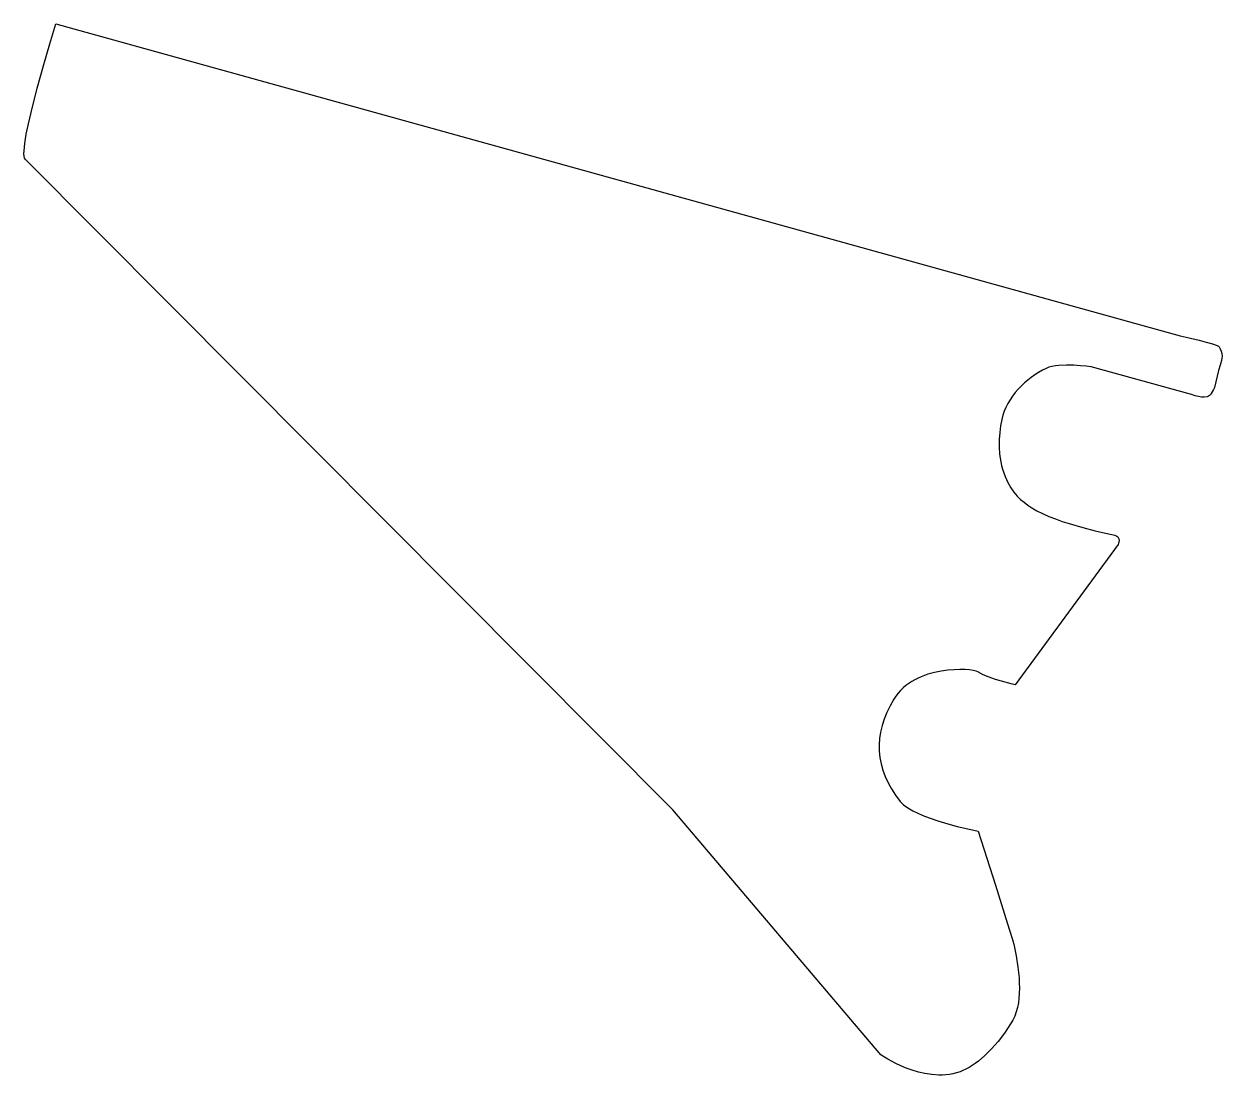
# Model space of a CAD drawing. Extents: x 578 to 1147, y 130 to 629.
import ezdxf

# ---------------------------------------------------------------- set-up
doc = ezdxf.new("R2010")
doc.units = 0
doc.layers.get('0').update_dxf_attribs({"linetype": 'CONTINUOUS'})

msp = doc.modelspace()

# ---------------------------------------------------------------- linework, layer by layer
at = {"color": 7}
msp.add_lwpolyline([(593.352945, 629.491303), (1127.136998, 481.375095), (1129.930465, 480.741024), (1136.125567, 479.247747), (1139.474369, 478.370595), (1142.444347, 477.508669), (1144.625757, 476.738645), (1145.292703, 476.412056), (1145.608853, 476.137197), (1146.073008, 475.202967), (1146.543676, 474.105188), (1146.897027, 472.899285), (1147.009231, 471.640683), (1146.909862, 470.740235), (1146.699418, 469.68071), (1146.098583, 467.428567), (1145.250052, 464.80091), (1143.433152, 456.801179), (1142.950323, 455.814654), (1141.90158, 453.854393), (1141.52808, 453.348114), (1141.062585, 452.935041), (1140.521196, 452.611042), (1139.920012, 452.371985), (1138.602658, 452.132164), (1137.23932, 452.182515), (1135.807195, 452.47), (1134.267492, 452.881316), (1132.534873, 453.410002), (1084.872963, 466.53294), (1082.438428, 466.857521), (1079.807212, 467.125672), (1076.599545, 467.342105), (1073.090063, 467.415102), (1069.553401, 467.252946), (1067.860701, 467.055024), (1066.264194, 466.76392), (1064.798211, 466.368168), (1063.49708, 465.856304), (1061.692737, 464.942172), (1059.910069, 463.925341), (1058.158397, 462.810658), (1056.447039, 461.602969), (1054.785315, 460.307121), (1053.182545, 458.927961), (1051.648048, 457.470335), (1050.191144, 455.93909), (1048.821151, 454.339073), (1047.54739, 452.67513), (1046.379181, 450.952108), (1045.325841, 449.174854), (1044.396692, 447.348215), (1043.601052, 445.477036), (1042.948241, 443.566165), (1042.447579, 441.620449), (1041.889205, 438.642724), (1041.467811, 435.453784), (1041.222637, 432.1004), (1041.192921, 428.629345), (1041.417905, 425.087389), (1041.936826, 421.521304), (1042.318776, 419.74383), (1042.788926, 417.977862), (1043.352179, 416.229248), (1044.013442, 414.503834), (1045.349185, 411.585271), (1046.73266, 409.111394), (1048.176144, 407.011687), (1049.691914, 405.215635), (1051.292244, 403.652722), (1052.989412, 402.252431), (1054.795692, 400.944247), (1056.723361, 399.657653), (1059.122105, 398.235473), (1061.825749, 396.873889), (1064.770867, 395.5772), (1067.894035, 394.349707), (1071.13183, 393.195707), (1074.420825, 392.1195), (1080.898723, 390.217662), (1086.820332, 388.678586), (1091.678258, 387.536664), (1096.173473, 386.581855), (1096.702939, 386.38291), (1097.13123, 386.133953), (1097.467592, 385.843654), (1097.721274, 385.520686), (1098.017582, 384.811431), (1098.094131, 384.075562), (1098.024895, 383.382456), (1097.883852, 382.801486), (1097.682246, 382.25346), (1048.78933, 315.588776), (1046.888737, 316.006629), (1042.237793, 317.214627), (1039.37352, 318.093572), (1036.412754, 319.144424), (1033.552528, 320.358639), (1030.989874, 321.727674), (1030.191373, 322.045825), (1028.881789, 322.339661), (1027.122372, 322.581994), (1024.974375, 322.745631), (1022.499049, 322.803384), (1019.757644, 322.728063), (1016.811413, 322.492477), (1013.721605, 322.069437), (1010.549474, 321.431752), (1007.356269, 320.552233), (1004.203243, 319.40369), (1002.660938, 318.720037), (1001.151646, 317.958932), (999.683025, 317.116976), (998.262731, 316.19077), (996.898419, 315.176916), (995.597747, 314.072014), (994.368371, 312.872667), (993.217947, 311.575474), (992.154132, 310.177038), (991.184582, 308.67396), (989.428959, 305.508955), (987.921659, 302.371393), (986.665128, 299.259078), (985.661811, 296.169817), (984.914153, 293.101413), (984.4246, 290.051671), (984.195596, 287.018397), (984.229588, 283.999395), (984.529019, 280.992471), (985.096336, 277.995428), (985.933984, 275.006073), (987.044408, 272.022209), (988.430053, 269.041642), (990.093364, 266.062177), (992.036787, 263.081618), (994.262767, 260.097771), (994.956815, 259.315913), (995.779133, 258.551084), (997.769148, 257.074562), (1000.153958, 255.672291), (1002.854708, 254.348359), (1005.792545, 253.106853), (1008.888615, 251.951861), (1012.064064, 250.88747), (1015.240038, 249.917767), (1021.278147, 248.278774), (1026.372111, 247.067582), (1031.204279, 246.05939), (1039.431371, 220.319487), (1045.220803, 201.971548), (1047.223613, 195.460938), (1048.132439, 192.262229), (1049.194935, 186.746582), (1050.044793, 181.408431), (1050.60949, 176.271291), (1050.762242, 173.785447), (1050.816508, 171.358673), (1050.763224, 168.993908), (1050.593324, 166.694091), (1050.297744, 164.462162), (1049.867419, 162.301059), (1049.293283, 160.213721), (1048.566272, 158.203089), (1047.67732, 156.2721), (1046.617362, 154.423693), (1043.674891, 150.078487), (1040.641865, 146.128153), (1037.555672, 142.590804), (1034.453699, 139.484551), (1031.373332, 136.827505), (1029.852935, 135.673095), (1028.35196, 134.637778), (1026.87508, 133.723818), (1025.426969, 132.93348), (1024.012301, 132.269027), (1022.635748, 131.732723), (1020.944476, 131.205271), (1019.247534, 130.791942), (1017.548813, 130.486347), (1015.852208, 130.282103), (1014.16161, 130.172823), (1012.480914, 130.15212), (1009.164795, 130.350905), (1005.934995, 130.827371), (1002.822657, 131.530429), (999.858924, 132.408993), (997.074941, 133.411975), (994.50185, 134.488286), (992.170794, 135.58684), (988.359364, 137.646326), (985.889798, 139.181731), (985.011244, 139.784355), (886.261587, 256.115169), (578.794568, 565.237191), (578.460288, 565.799578), (578.253718, 566.666929), (578.16718, 567.818072), (578.192994, 569.231837), (578.550962, 572.762555), (579.266186, 577.08972), (580.277234, 582.043973), (581.522671, 587.455952), (584.470976, 598.975646), (587.619629, 610.293915), (590.477156, 620.055872), (593.352945, 629.491303), (593.352945, 629.491303)], dxfattribs=at)

doc.saveas('drawing.dxf')
